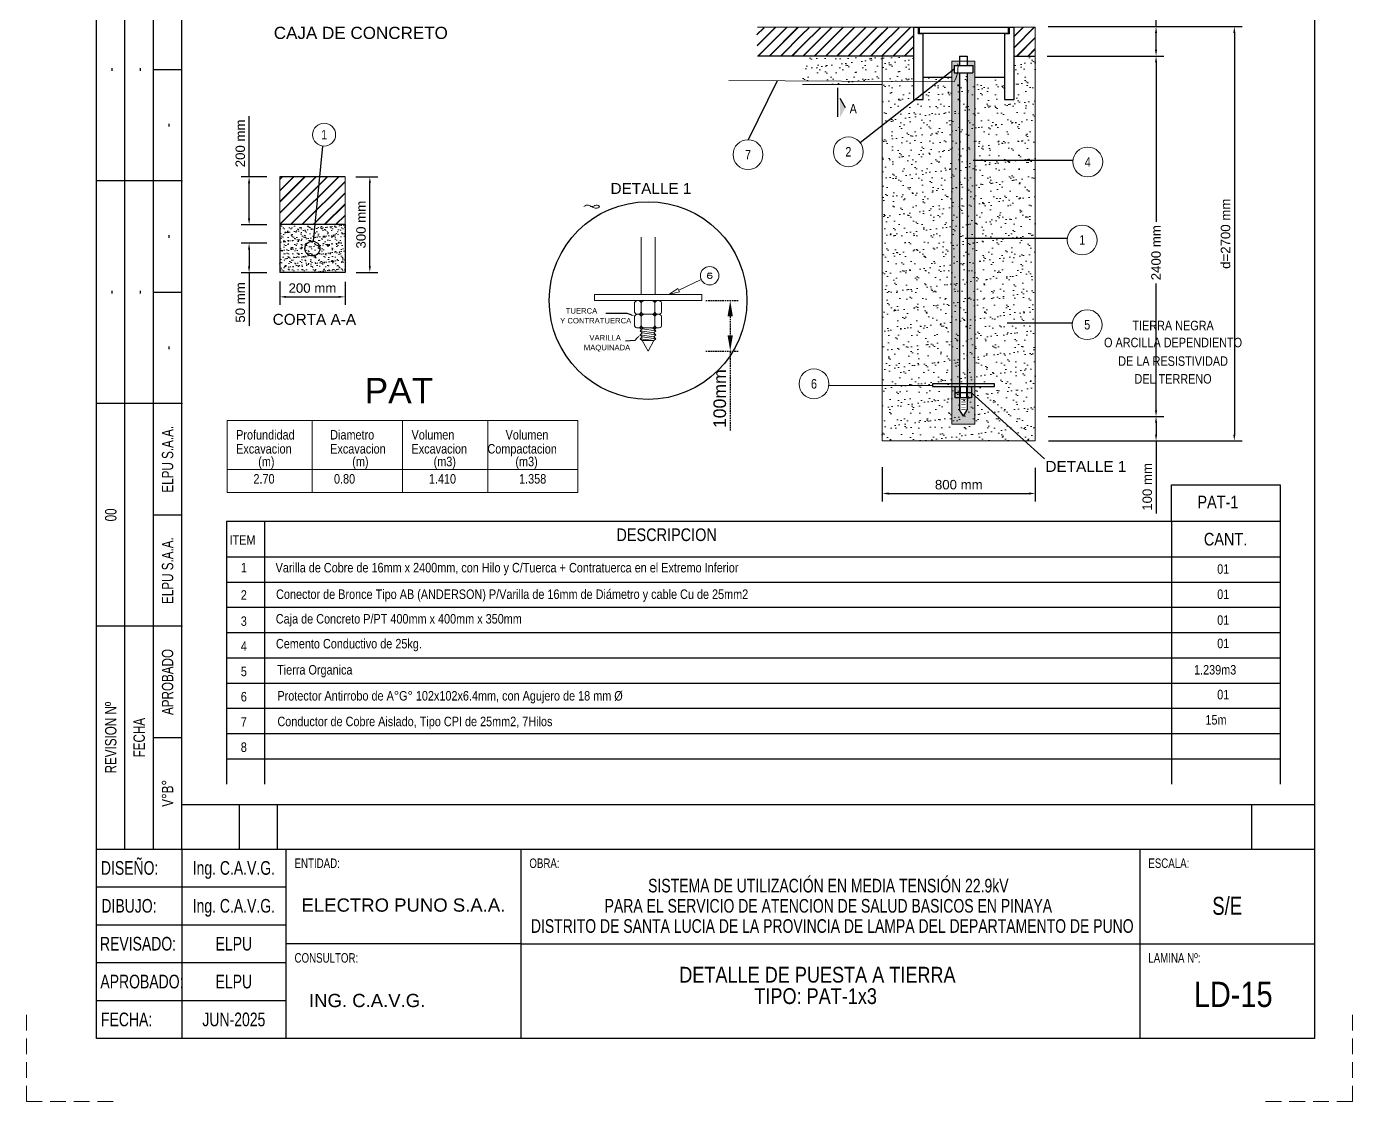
# Model space of a CAD drawing. Header units: millimetres. Extents: x 1804 to 3757, y 2643 to 7323.
# Drawn here: x 2854.2 to 3064.2, y 2642.5 to 2812.8 of the extents above; entities that cross this region are included whole.
import ezdxf
from ezdxf.enums import TextEntityAlignment as Align

# ---------------------------------------------------------------- set-up
doc = ezdxf.new("R2010")
doc.units = ezdxf.units.MM
for name, pattern in [('BT-CH-02$0$HIDDEN', [0.375, 0.25, -0.125]), ('DASHED', [0.75, 0.5, -0.25]), ('HIDDEN2', [0.1875, 0.125, -0.0625])]:
    doc.linetypes.add(name, pattern=pattern)
for name, color, linetype, lineweight in [('01', 5, 'Continuous', 15), ('_Cajetin Linea 3', 5, 'Continuous', 30), ('_Cajetin Linea 4', 3, 'DASHED', 0), ('cotas', 6, 'Continuous', 18), ('DIBUJO', 7, 'Continuous', 20), ('POSTE', 7, 'Continuous', 13)]:
    doc.layers.add(name, color=color, linetype=linetype, lineweight=lineweight)
for name, color, linetype in [('1', 254, 'Continuous'), ('_Cajetin Linea 1', 5, 'Continuous'), ('_Cajetin Linea 2', 2, 'Continuous'), ('_Texto 1', 7, 'Continuous'), ('_Texto 2', 7, 'Continuous'), ('_Texto 3', 4, 'Continuous'), ('_Texto 4', 7, 'Continuous'), ('_Texto 6', 7, 'Continuous'), ('CAJETIN_T-1', 104, 'Continuous'), ('MURO', 2, 'Continuous'), ('TEXTO', 7, 'Continuous')]:
    doc.layers.add(name, color=color, linetype=linetype)
doc.styles.add('DIM', font='arial.ttf', dxfattribs={"height": 2})
doc.styles.add('Disylays_86', font='swisscl.ttf', dxfattribs={"height": 2.2})
doc.styles.add('hco_01', font='simplex.shx', dxfattribs={"width": 1.6, "height": 3})
doc.styles.get("Standard").update_dxf_attribs({"font": 'arial.ttf'})
doc.styles.add('Swis721 Cn BT', font='swissc.ttf')
doc.styles.add('TEXTO1', font='arial.ttf')
doc.dimstyles.new('ISO-25', dxfattribs={"dimtxt": 2.5, "dimasz": 2.5, "dimexe": 1.25, "dimexo": 0.625, "dimtad": 1, "dimtxsty": 'Standard', "dimcen": 2.5, "dimadec": 0, "dimazin": 0, "dimtfac": 1, "dimtmove": 0, "dimatfit": 3, "dimfxl": 1, "dimarcsym": 0})
pattern_1 = [(45, (2729.8076, 4280.3636), (-0.8909545, 0.8909545), []), (45, (2729.8706, 4280.3636), (-0.8909545, 0.8909545), [])]

# ---------------------------------------------------------------- blocks, each defined once
blk = doc.blocks.new('CAJETIN ARMADO')
at = {"layer": '_Cajetin Linea 1', "ltscale": 5}
for p, q in [((1569.36, 5536.82), (1389.95, 5536.82)), ((1399.05, 5536.82), (1399.05, 5529.78)), ((1405.05, 5536.82), (1405.05, 5529.78)), ((1559.36, 5536.82), (1559.36, 5529.78))]:
    blk.add_line(p, q, dxfattribs=at)
at = {"layer": '_Cajetin Linea 1'}
for p in [(1376.45, 5529.82), (1389.95, 5529.82)]:
    blk.add_line(p, (1569.36, 5529.82), dxfattribs=at)
at = {"layer": '_Cajetin Linea 1', "color": 5}
for p, q in [((1389.95, 5529.82), (1389.95, 5499.82)), ((1406.45, 5529.82), (1406.45, 5499.82)), ((1443.64, 5529.82), (1443.64, 5499.82)), ((1541.67, 5529.82), (1541.67, 5499.82)), ((1376.45, 5523.82), (1406.45, 5523.82)), ((1376.45, 5517.82), (1406.45, 5517.82)), ((1443.64, 5514.82), (1406.45, 5514.82)), ((1443.64, 5514.82), (1569.36, 5514.82)), ((1376.45, 5511.82), (1406.45, 5511.82)), ((1376.45, 5505.82), (1406.45, 5505.82))]:
    blk.add_line(p, q, dxfattribs=at)
at = {"layer": '_Cajetin Linea 2', "color": 3}
for points in [[(1380.95, 5529.82), (1380.95, 5776.82)], [(1385.45, 5529.82), (1385.45, 5776.82)], [(1389.95, 5529.82), (1389.95, 5776.82)], [(1385.45, 5653.32), (1389.95, 5653.32)], [(1389.95, 5635.68), (1376.45, 5635.68)], [(1385.45, 5618.03), (1389.95, 5618.03)], [(1389.95, 5600.39), (1376.45, 5600.39)], [(1385.45, 5582.75), (1389.95, 5582.75)], [(1389.95, 5565.11), (1376.45, 5565.11)], [(1385.45, 5547.46), (1389.95, 5547.46)]]:
    blk.add_lwpolyline(points, dxfattribs=at)
at = {"layer": '_Cajetin Linea 2', "color": 2}
blk.add_point((1389.95, 5600.39), dxfattribs=at)
at = {"layer": '_Cajetin Linea 2', "color": 3}
blk.add_point((1380.95, 5565.11), dxfattribs=at)
at = {"layer": '_Cajetin Linea 2'}
for p in [(1385.45, 5565.11), (1389.95, 5565.11)]:
    blk.add_point(p, dxfattribs=at)
at = {"layer": '_Cajetin Linea 3', "ltscale": 0.1}
blk.add_lwpolyline([(1569.36, 5499.82), (1376.45, 5499.82), (1376.45, 5776.82), (1569.36, 5776.82)], close=True, dxfattribs=at)
at = {"layer": '_Cajetin Linea 4', "ltscale": 5}
for p, q in [((1365.36, 5489.82), (1365.36, 5504.82)), ((1575.36, 5489.82), (1575.36, 5504.82)), ((1365.36, 5489.82), (1380.36, 5489.82)), ((1575.36, 5489.82), (1560.36, 5489.82))]:
    blk.add_line(p, q, dxfattribs=at)
at = {"layer": 'CAJETIN_T-1', "color": 2}
blk.add_point((1389.95, 5635.68), dxfattribs=at)
at = {"layer": '_Texto 1', "style": 'Disylays_86'}
for s, p in [('-', (1378.7, 5653.32)), ('-', (1383.2, 5653.32)), ('-', (1387.7, 5644.5)), ('-', (1387.7, 5626.86)), ('-', (1378.7, 5618.03)), ('-', (1383.2, 5618.03)), ('-', (1387.7, 5609.21)), ('ELPU S.A.A.', (1387.7, 5591.57)), ('00', (1378.7, 5582.75)), ('ELPU S.A.A.', (1387.7, 5573.93)), ('APROBADO', (1387.7, 5556.28)), ('REVISION Nº', (1378.7, 5547.46)), ('FECHA', (1383.2, 5547.46)), ('V%%DB%%D', (1387.7, 5538.64))]:
    blk.add_text(s, height=1.8, rotation=90, dxfattribs=at).set_placement(p, align=Align.MIDDLE_CENTER)
for s, p in [('DISEÑO:', (1381.69, 5526.82)), ('SISTEMA DE UTILIZACIÓN EN MEDIA TENSIÓN 22.9kV ', (1492.66, 5524.02)), ('DIBUJO:', (1381.59, 5520.82)), ('PARA EL SERVICIO DE ATENCION DE SALUD BASICOS EN PINAYA ', (1492.66, 5520.82)), (' DISTRITO DE SANTA LUCIA DE LA PROVINCIA DE LAMPA DEL DEPARTAMENTO DE PUNO', (1492.66, 5517.62)), ('REVISADO:  ', (1383.64, 5514.82)), ('APROBADO:', (1383.64, 5508.82)), ('FECHA:', (1381.21, 5502.82))]:
    blk.add_text(s, height=2.16, dxfattribs=at).set_placement(p, align=Align.MIDDLE_CENTER)
at = {"layer": '_Texto 2', "style": 'Disylays_86'}
for s, p in [('ENTIDAD:', (1407.81, 5526.82)), ('OBRA:', (1445, 5526.82)), ('ESCALA:', (1543.03, 5526.82)), ('CONSULTOR:', (1407.81, 5511.82)), ('LAMINA Nº:', (1543.03, 5511.82))]:
    blk.add_text(s, height=1.5, dxfattribs=at).set_placement(p)
at = {"layer": '_Texto 3', "style": 'Disylays_86'}
for s, p in [('Ing. C.A.V.G.', (1398.2, 5526.82)), ('Ing. C.A.V.G.', (1398.2, 5520.82)), ('ELPU', (1398.2, 5514.82)), ('ELPU', (1398.2, 5508.82)), ('JUN-2025', (1398.2, 5502.82))]:
    blk.add_text(s, height=2.16, dxfattribs=at).set_placement(p, align=Align.MIDDLE_CENTER)
at = {"layer": '_Texto 4', "ltscale": 2, "style": 'TEXTO1'}
for s, p in [('ELECTRO PUNO S.A.A.', (1408.92, 5519.89)), ('ING. C.A.V.G.', (1410.1, 5504.77))]:
    blk.add_text(s, height=2.1, dxfattribs=at).set_placement(p)
at = {"layer": '_Texto 6', "style": 'Disylays_86'}
blk.add_text('S/E', height=2.851, dxfattribs=at).set_placement((1555.52, 5520.82), align=Align.MIDDLE_CENTER)
blk = doc.blocks.new('*D300')
at = {"layer": 'cotas', "color": 0, "linetype": 'Continuous', "lineweight": -2, "transparency": 16777216}
for p, q in [((2906.3, 2789), (2909.78, 2789)), ((2908.53, 2774.85), (2908.53, 2788)), ((2906.37, 2773.85), (2909.78, 2773.85))]:
    blk.add_line(p, q, dxfattribs=at)
at = {"layer": 'cotas', "color": 0, "linetype": 'Continuous', "transparency": 16777216}
for points in [[(2908.37, 2788), (2908.7, 2788), (2908.53, 2789)], [(2908.37, 2774.85), (2908.7, 2774.85), (2908.53, 2773.85)]]:
    blk.add_solid(points, dxfattribs=at)
at = {"layer": 'Defpoints', "color": 0, "linetype": 'Continuous', "transparency": 16777216}
for p in [(2905.68, 2789), (2908.53, 2789), (2905.75, 2773.85)]:
    blk.add_point(p, dxfattribs=at)
at = {"layer": 'cotas', "color": 0, "linetype": 'Continuous', "transparency": 16777216, "insert": (2907.14, 2781.42), "char_height": 1.5, "attachment_point": 5, "rotation": 90}
blk.add_mtext('300 mm', dxfattribs=at)
blk = doc.blocks.new('*D290')
at = {"layer": 'cotas', "color": 0, "linetype": 'Continuous', "lineweight": -2, "transparency": 16777216}
for p, q in [((2889.41, 2788.99), (2889.41, 2798.61)), ((2892.2, 2788.99), (2888.16, 2788.99)), ((2889.41, 2782.42), (2889.41, 2787.99)), ((2892.22, 2781.42), (2888.16, 2781.42))]:
    blk.add_line(p, q, dxfattribs=at)
at = {"layer": 'cotas', "color": 0, "linetype": 'Continuous', "transparency": 16777216}
for points in [[(2889.24, 2787.99), (2889.58, 2787.99), (2889.41, 2788.99)], [(2889.24, 2782.42), (2889.58, 2782.42), (2889.41, 2781.42)]]:
    blk.add_solid(points, dxfattribs=at)
at = {"layer": 'Defpoints', "color": 0, "linetype": 'Continuous', "transparency": 16777216}
for p in [(2889.41, 2788.99), (2892.82, 2788.99), (2892.84, 2781.42)]:
    blk.add_point(p, dxfattribs=at)
at = {"layer": 'cotas', "color": 0, "linetype": 'Continuous', "transparency": 16777216, "insert": (2888.02, 2794.3), "char_height": 1.5, "attachment_point": 5, "rotation": 90}
blk.add_mtext('200 mm', dxfattribs=at)
blk = doc.blocks.new('*D291')
at = {"layer": 'cotas', "color": 0, "linetype": 'Continuous', "lineweight": -2, "transparency": 16777216}
for p, q in [((2892.2, 2778.47), (2888.16, 2778.47)), ((2889.41, 2777.47), (2889.41, 2774.81)), ((2892.22, 2773.81), (2888.16, 2773.81)), ((2889.41, 2773.81), (2889.41, 2765.38))]:
    blk.add_line(p, q, dxfattribs=at)
at = {"layer": 'cotas', "color": 0, "linetype": 'Continuous', "transparency": 16777216}
for points in [[(2889.24, 2777.47), (2889.58, 2777.47), (2889.41, 2778.47)], [(2889.24, 2774.81), (2889.58, 2774.81), (2889.41, 2773.81)]]:
    blk.add_solid(points, dxfattribs=at)
at = {"layer": 'Defpoints', "color": 0, "linetype": 'Continuous', "transparency": 16777216}
for p in [(2889.41, 2778.47), (2892.82, 2778.47), (2892.84, 2773.81)]:
    blk.add_point(p, dxfattribs=at)
at = {"layer": 'cotas', "color": 0, "linetype": 'Continuous', "transparency": 16777216, "insert": (2888.02, 2769.1), "char_height": 1.5, "attachment_point": 5, "rotation": 90}
blk.add_mtext('50 mm', dxfattribs=at)
blk = doc.blocks.new('*D292')
at = {"layer": 'cotas', "color": 0, "linetype": 'Continuous', "lineweight": -2, "transparency": 16777216}
for p, q in [((2894.27, 2772.42), (2894.27, 2768.73)), ((2904.6, 2772.39), (2904.6, 2768.73)), ((2895.27, 2769.98), (2903.6, 2769.98))]:
    blk.add_line(p, q, dxfattribs=at)
at = {"layer": 'cotas', "color": 0, "linetype": 'Continuous', "transparency": 16777216}
for points in [[(2895.27, 2770.15), (2895.27, 2769.82), (2894.27, 2769.98)], [(2903.6, 2770.15), (2903.6, 2769.82), (2904.6, 2769.98)]]:
    blk.add_solid(points, dxfattribs=at)
at = {"layer": 'Defpoints', "color": 0, "linetype": 'Continuous', "transparency": 16777216}
for p in [(2894.27, 2773.05), (2904.6, 2773.01), (2904.6, 2769.98)]:
    blk.add_point(p, dxfattribs=at)
at = {"layer": 'cotas', "color": 0, "linetype": 'Continuous', "transparency": 16777216, "insert": (2899.44, 2771.37), "char_height": 1.5, "attachment_point": 5}
blk.add_mtext('200 mm', dxfattribs=at)
blk = doc.blocks.new('*D293')
at = {"layer": 'cotas', "color": 0, "linetype": 'Continuous', "lineweight": -2, "transparency": 16777216}
for p, q in [((3027.75, 2808.13), (3034.3, 2808.13)), ((3033.05, 2807.13), (3033.05, 2781.87)), ((3033.05, 2752.03), (3033.05, 2772.08)), ((3016.35, 2751.03), (3034.3, 2751.03))]:
    blk.add_line(p, q, dxfattribs=at)
at = {"layer": 'cotas', "color": 0, "linetype": 'Continuous', "transparency": 16777216}
for points in [[(3032.88, 2807.13), (3033.22, 2807.13), (3033.05, 2808.13)], [(3032.88, 2752.03), (3033.22, 2752.03), (3033.05, 2751.03)]]:
    blk.add_solid(points, dxfattribs=at)
at = {"layer": 'Defpoints', "color": 0, "linetype": 'Continuous', "transparency": 16777216}
for p in [(3027.13, 2808.13), (3015.72, 2751.03), (3033.05, 2751.03)]:
    blk.add_point(p, dxfattribs=at)
at = {"layer": 'cotas', "color": 0, "linetype": 'Continuous', "transparency": 16777216, "insert": (3033.05, 2776.98), "char_height": 1.5, "attachment_point": 5, "rotation": 90}
blk.add_mtext('2400 mm', dxfattribs=at)
blk = doc.blocks.new('*D301')
at = {"layer": 'cotas', "color": 0, "linetype": 'Continuous', "lineweight": -2, "transparency": 16777216}
for p, q in [((3033.05, 2812.79), (3033.05, 2823.32)), ((3015.95, 2812.79), (3034.3, 2812.79)), ((3033.05, 2809.13), (3033.05, 2811.79)), ((3015.82, 2808.13), (3034.3, 2808.13))]:
    blk.add_line(p, q, dxfattribs=at)
at = {"layer": 'cotas', "color": 0, "linetype": 'Continuous', "transparency": 16777216}
for points in [[(3032.88, 2811.79), (3033.22, 2811.79), (3033.05, 2812.79)], [(3032.88, 2809.13), (3033.22, 2809.13), (3033.05, 2808.13)]]:
    blk.add_solid(points, dxfattribs=at)
at = {"layer": 'Defpoints', "color": 0, "linetype": 'Continuous', "transparency": 16777216}
for p in [(3015.33, 2812.79), (3033.05, 2812.79), (3015.19, 2808.13)]:
    blk.add_point(p, dxfattribs=at)
at = {"layer": 'cotas', "color": 0, "linetype": 'Continuous', "transparency": 16777216, "insert": (3031.66, 2819.01), "char_height": 1.5, "attachment_point": 5, "rotation": 90}
blk.add_mtext('200 mm', dxfattribs=at)
blk = doc.blocks.new('*D294')
at = {"layer": 'cotas', "color": 0, "linetype": 'Continuous', "lineweight": -2, "transparency": 16777216}
for p, q in [((2989.69, 2742.99), (2989.69, 2737.58)), ((3013.93, 2742.92), (3013.93, 2737.58)), ((2990.69, 2738.83), (3012.93, 2738.83))]:
    blk.add_line(p, q, dxfattribs=at)
at = {"layer": 'cotas', "color": 0, "linetype": 'Continuous', "transparency": 16777216}
for points in [[(2990.69, 2739), (2990.69, 2738.66), (2989.69, 2738.83)], [(3012.93, 2739), (3012.93, 2738.66), (3013.93, 2738.83)]]:
    blk.add_solid(points, dxfattribs=at)
at = {"layer": 'Defpoints', "color": 0, "linetype": 'Continuous', "transparency": 16777216}
for p in [(2989.69, 2743.61), (3013.93, 2743.55), (3013.93, 2738.83)]:
    blk.add_point(p, dxfattribs=at)
at = {"layer": 'cotas', "color": 0, "linetype": 'Continuous', "transparency": 16777216, "insert": (3001.81, 2740.22), "char_height": 1.5, "attachment_point": 5}
blk.add_mtext('800 mm', dxfattribs=at)
blk = doc.blocks.new('*D302')
at = {"layer": 'cotas', "color": 0, "linetype": 'Continuous', "lineweight": -2, "transparency": 16777216}
for p, q in [((3015.95, 2751.03), (3034.3, 2751.03)), ((3033.05, 2750.03), (3033.05, 2748.17)), ((3016.02, 2747.17), (3034.3, 2747.17)), ((3033.05, 2747.17), (3033.05, 2735.66))]:
    blk.add_line(p, q, dxfattribs=at)
at = {"layer": 'cotas', "color": 0, "linetype": 'Continuous', "transparency": 16777216}
for points in [[(3032.88, 2750.03), (3033.22, 2750.03), (3033.05, 2751.03)], [(3032.88, 2748.17), (3033.22, 2748.17), (3033.05, 2747.17)]]:
    blk.add_solid(points, dxfattribs=at)
at = {"layer": 'Defpoints', "color": 0, "linetype": 'Continuous', "transparency": 16777216}
for p in [(3015.33, 2751.03), (3033.05, 2751.03), (3015.39, 2747.17)]:
    blk.add_point(p, dxfattribs=at)
at = {"layer": 'cotas', "color": 0, "linetype": 'Continuous', "transparency": 16777216, "insert": (3031.66, 2739.88), "char_height": 1.5, "attachment_point": 5, "rotation": 90}
blk.add_mtext('100 mm', dxfattribs=at)
blk = doc.blocks.new('*D295')
at = {"layer": 'cotas', "color": 0, "linetype": 'Continuous', "lineweight": -2, "transparency": 16777216}
for p, q in [((3021.11, 2812.79), (3046.7, 2812.79)), ((3045.45, 2811.79), (3045.45, 2748.17)), ((3021.11, 2747.17), (3046.7, 2747.17))]:
    blk.add_line(p, q, dxfattribs=at)
at = {"layer": 'cotas', "color": 0, "linetype": 'Continuous', "transparency": 16777216}
for points in [[(3045.28, 2811.79), (3045.61, 2811.79), (3045.45, 2812.79)], [(3045.28, 2748.17), (3045.61, 2748.17), (3045.45, 2747.17)]]:
    blk.add_solid(points, dxfattribs=at)
at = {"layer": 'Defpoints', "color": 0, "linetype": 'Continuous', "transparency": 16777216}
for p in [(3020.48, 2812.79), (3020.48, 2747.17), (3045.45, 2747.17)]:
    blk.add_point(p, dxfattribs=at)
at = {"layer": 'cotas', "color": 0, "linetype": 'Continuous', "transparency": 16777216, "insert": (3044.06, 2779.98), "char_height": 1.5, "attachment_point": 5, "rotation": 90}
blk.add_mtext('d=2700 mm', dxfattribs=at)
blk = doc.blocks.new('_ClosedBlank')
at = {"color": 0, "linetype": 'ByBlock', "lineweight": -2}
for p, q in [((-1, 0.17), (0, 0)), ((-1, 0.17), (-1, -0.17)), ((0, 0), (-1, -0.17))]:
    blk.add_line(p, q, dxfattribs=at)
blk = doc.blocks.new('*D296')
at = {"layer": '1', "color": 0, "linetype": 'BT-CH-02$0$HIDDEN', "lineweight": -2, "transparency": 16777216}
for p, q in [((2961.73, 2769.4), (2966.86, 2769.4)), ((2965.61, 2766.9), (2965.61, 2763.89)), ((2961.73, 2761.39), (2966.86, 2761.39)), ((2965.61, 2761.39), (2965.61, 2748.8))]:
    blk.add_line(p, q, dxfattribs=at)
at = {"layer": '1', "color": 0, "linetype": 'BT-CH-02$0$HIDDEN', "transparency": 16777216}
for points in [[(2965.19, 2766.9), (2966.02, 2766.9), (2965.61, 2769.4)], [(2965.19, 2763.89), (2966.02, 2763.89), (2965.61, 2761.39)]]:
    blk.add_solid(points, dxfattribs=at)
at = {"layer": 'Defpoints', "color": 0, "linetype": 'BT-CH-02$0$HIDDEN', "transparency": 16777216}
for p in [(2961.11, 2769.4), (2961.11, 2761.39), (2965.61, 2761.39)]:
    blk.add_point(p, dxfattribs=at)
at = {"layer": '1', "color": 0, "linetype": 'BT-CH-02$0$HIDDEN', "transparency": 16777216, "insert": (2963.96, 2753.85), "char_height": 2.5, "attachment_point": 5, "rotation": 90}
blk.add_mtext('{\\H0.8x;100mm}', dxfattribs=at)

msp = doc.modelspace()

# ---------------------------------------------------------------- hatches: boundary and pattern name
at = {"lineweight": 20}
h = msp.add_hatch(dxfattribs=at)
h.set_pattern_fill('AR-SAND', color=1, scale=1.17, style=0)
h.set_pattern_definition([(37.5, (3003.8557, 3797.1406), (-0.0737022, 2.2543838), [0, -1.7784, 0, -1.989, 0, -1.90125]), (7.5, (3003.8557, 3797.1406), (2.070639, 3.301911), [0, -0.9594, 0, -1.6029, 0, -0.61425]), (327.5, (3002.4166, 3797.1406), (3.643546, 0.006621), [0, -0.585, 0, -2.106, 0, -2.7495]), (317.5, (3002.4166, 3797.1406), (3.517168, 1.02688), [0, -0.2925, 0, -1.3806, 0, -1.5795])])
h.paths.add_polyline_path([(2989.688, 2808.126), (2977.117, 2808.126), (2977.117, 2803.639), (2989.688, 2803.635)])
h = msp.add_hatch()
h.set_pattern_fill('AR-SAND', color=5, scale=0.009444)
h.set_pattern_definition([(37.5, (-28647.87674, -49286.53172), (-0.0151108646, 0.4622070327), [0, -0.3646180315, 0, -0.4077964826, 0, -0.3898054613]), (7.5, (-28647.87674, -49286.5317), (0.4245345384, 0.676977199), [0, -0.1967018328, 0, -0.328635989, 0, -0.125937149]), (327.5, (-28648.1718, -49286.53172), (0.7470215524, 0.0013572924), [0, -0.119940142, 0, -0.431784511, 0, -0.563718667]), (317.5, (-28648.1718, -49286.5317), (0.721110782, 0.2105368084), [0, -0.059970071, 0, -0.283058735, 0, -0.3238383832])])
h.paths.add_polyline_path([(3004.353, 2807.33), (3003.12, 2807.33), (3003.118, 2806.656), (3004.012, 2806.656), (3004.012, 2805.486), (3003.127, 2805.486), (3003.116, 2752.087), (3002.531, 2751.061), (3001.946, 2752.087), (3001.946, 2805.486), (3001.073, 2805.486), (3001.076, 2806.656), (3001.946, 2806.656), (3001.946, 2807.33), (3000.714, 2807.33), (3000.714, 2749.822), (3004.355, 2749.822)])
at = {"layer": 'cotas'}
h = msp.add_hatch(dxfattribs=at)
h.set_pattern_fill('JIS_LC_20A', color=0, scale=0.063, style=0)
h.set_pattern_definition(pattern_1)
h.paths.add_polyline_path([(2977.067, 2812.702), (2969.807, 2812.604), (2969.904, 2808.126), (2977.067, 2808.126)])
h = msp.add_hatch(dxfattribs=at)
h.set_pattern_fill('JIS_LC_20A', color=0, scale=0.063, style=0)
h.set_pattern_definition(pattern_1)
h.paths.add_polyline_path([(2989.688, 2812.702), (2976.923, 2812.604), (2977.067, 2808.126), (2989.688, 2808.126)])
h = msp.add_hatch(dxfattribs=at)
h.set_pattern_fill('JIS_LC_20A', color=0, scale=0.063, style=0)
h.set_pattern_definition(pattern_1)
h.paths.add_polyline_path([(2994.643, 2812.651), (2989.544, 2812.604), (2989.688, 2808.126), (2994.643, 2808.126)])
h = msp.add_hatch(dxfattribs=at)
h.set_pattern_fill('JIS_LC_20A', color=0, scale=0.063, style=0)
h.set_pattern_definition(pattern_1)
h.paths.add_polyline_path([(3013.93, 2812.702), (3010.559, 2812.702), (3010.559, 2808.126), (3013.93, 2808.126)])
h = msp.add_hatch(dxfattribs=at)
h.set_pattern_fill('AR-SAND', color=1, scale=1.17, style=0)
h.set_pattern_definition([(37.5, (3010.715, 3797.2314), (-0.0737022, 2.2543838), [0, -1.7784, 0, -1.989, 0, -1.90125]), (7.5, (3010.715, 3797.2314), (2.070639, 3.301911), [0, -0.9594, 0, -1.6029, 0, -0.61425]), (327.5, (3009.276, 3797.2314), (3.643546, 0.006621), [0, -0.585, 0, -2.106, 0, -2.7495]), (317.5, (3009.276, 3797.2314), (3.517168, 1.02688), [0, -0.2925, 0, -1.3806, 0, -1.5795])])
h.paths.add_polyline_path([(2989.688, 2747.171), (3013.93, 2747.171), (3013.93, 2808.126), (3010.559, 2808.126), (3010.559, 2801.246), (3009.038, 2801.246), (3009.038, 2804.812), (3005.668, 2804.812), (3004.355, 2804.812), (3003.116, 2804.316), (3003.116, 2805.197), (3001.946, 2805.197), (3001.946, 2804.316), (3001.353, 2804.316), (3000.714, 2804.812), (2996.163, 2804.812), (2996.163, 2801.246), (2994.643, 2801.246), (2994.643, 2807.717), (2994.643, 2808.126), (2989.688, 2808.126), (2989.688, 2803.635)])
h = msp.add_hatch(dxfattribs=at)
h.set_pattern_fill('JIS_LC_20A', color=0, scale=0.063, style=0)
h.set_pattern_definition([(45, (2688.9522, 4320.6686), (-0.8909545, 0.8909545), []), (45, (2689.0152, 4320.6686), (-0.8909545, 0.8909545), [])])
h.paths.add_polyline_path([(2904.603, 2788.999), (2894.275, 2788.999), (2894.275, 2781.424), (2904.603, 2781.424)])
h = msp.add_hatch(dxfattribs=at)
h.set_pattern_fill('AR-SAND', color=1, scale=0.531, style=0)
h.set_pattern_definition([(37.5, (2262.395, 2628.0866), (-0.0334495, 1.0231434), [0, -0.80712, 0, -0.9027, 0, -0.862875]), (7.5, (2262.395, 2628.0866), (0.9397514, 1.4985596), [0, -0.43542, 0, -0.72747, 0, -0.278775]), (327.5, (2261.7419, 2628.0866), (1.6536093, 0.003005), [0, -0.2655, 0, -0.9558, 0, -1.24785]), (317.5, (2261.7419, 2628.0866), (1.5962532, 0.4660457), [0, -0.13275, 0, -0.62658, 0, -0.71685])])
h.paths.add_polyline_path([(2904.603, 2773.849), (2904.603, 2781.424), (2894.275, 2781.424), (2894.275, 2773.849)])

# ---------------------------------------------------------------- linework, layer by layer
for p, q in [((3001.946, 2808.126), (3001.946, 2806.656)), ((3001.946, 2808.126), (3003.116, 2808.126)), ((3003.116, 2808.126), (3003.116, 2806.656)), ((3001.946, 2805.486), (3001.946, 2752.087)), ((3003.116, 2805.486), (3003.116, 2752.087)), ((2982.641, 2798.492), (2982.641, 2803.092)), ((2983.845, 2799.917), (2983.013, 2801.428)), ((3002.531, 2751.061), (3001.946, 2752.087)), ((3002.531, 2751.061), (3003.116, 2752.087)), ((3052.703, 2734.432), (3052.703, 2692.808))]:
    msp.add_line(p, q)
at = {"color": 84}
for p, q in [((2986.177, 2794.424), (3001.073, 2806.083)), ((2973.062, 2804.207), (2968.425, 2794.875)), ((2901.023, 2793.877), (2899.553, 2778.809)), ((3019.885, 2791.579), (3004.068, 2791.583)), ((3019.001, 2779.204), (3002.805, 2779.208)), ((3019.798, 2765.794), (3009.45, 2765.829)), ((2981.218, 2755.918), (2997.62, 2756.002)), ((3003.825, 2754.76), (3015.362, 2744.348))]:
    msp.add_line(p, q, dxfattribs=at)
at = {"lineweight": 30}
for p, q in [((3001.073, 2806.668), (3001.073, 2805.498)), ((3001.098, 2806.656), (3004.012, 2806.656)), ((3004.012, 2806.668), (3004.012, 2805.498)), ((3001.073, 2805.486), (3004.012, 2805.486))]:
    msp.add_line(p, q, dxfattribs=at)
at = {"color": 40, "lineweight": 20}
msp.add_line((3001.101, 2804.034), (2965.367, 2804.255), dxfattribs=at)
at = {"color": 0}
for p, q in [((3001.237, 2753.97), (3001.237, 2755.786)), ((3001.237, 2755.786), (3003.825, 2755.786)), ((3003.825, 2755.786), (3003.825, 2753.97)), ((3003.825, 2753.97), (3001.237, 2753.97))]:
    msp.add_line(p, q, dxfattribs=at)
at = {"color": 7}
for p, q in [((3035.471, 2734.432), (3035.471, 2740.201)), ((3035.471, 2740.201), (3052.703, 2740.201)), ((3052.703, 2740.201), (3052.703, 2734.432)), ((2885.839, 2734.432), (2885.839, 2700.808)), ((2885.839, 2734.432), (3052.703, 2734.432)), ((2885.839, 2734.432), (2885.839, 2692.808)), ((2891.839, 2734.432), (2891.839, 2692.808)), ((3035.471, 2734.432), (3035.471, 2692.808)), ((2885.839, 2728.808), (3052.703, 2728.808)), ((2885.839, 2724.808), (3052.703, 2724.808)), ((2885.839, 2724.808), (3052.703, 2724.808)), ((2885.839, 2720.808), (3052.703, 2720.808)), ((2885.839, 2716.808), (3052.703, 2716.808)), ((2885.839, 2712.808), (3052.703, 2712.808)), ((2885.839, 2708.808), (3052.703, 2708.808)), ((2885.839, 2704.808), (3052.703, 2704.808)), ((2885.839, 2704.808), (3052.703, 2704.808)), ((2885.839, 2700.808), (3052.703, 2700.808)), ((2885.839, 2696.808), (3052.703, 2696.808))]:
    msp.add_line(p, q, dxfattribs=at)
for points in [[(2995.403, 2812.651), (2994.643, 2812.651), (2994.643, 2801.246), (2996.163, 2801.246), (2996.163, 2811.637), (2995.403, 2811.637)], [(2995.554, 2811.764), (3009.666, 2811.764), (3009.666, 2812.651), (2995.554, 2812.651)], [(3009.798, 2812.651), (3009.798, 2811.637), (3009.038, 2811.637), (3009.038, 2801.246), (3010.559, 2801.246), (3010.559, 2812.651)]]:
    msp.add_lwpolyline(points, close=True)
at = {"lineweight": 9}
msp.add_lwpolyline([(3000.714, 2749.83), (3004.355, 2749.83), (3004.355, 2807.33), (3000.714, 2807.33)], close=True, dxfattribs=at)
at = {"color": 40, "lineweight": 20}
msp.add_lwpolyline([(3001.101, 2804.034, 0.1326282), (3001.68, 2806.887)], format="xyb", dxfattribs=at)
at = {"color": 7}
for points in [[(2949.912, 2767.118), (2949.27, 2767.337), (2945.93, 2767.332)], [(2950.948, 2763.544), (2950.479, 2763.055), (2949.041, 2762.959)]]:
    msp.add_lwpolyline(points, dxfattribs=at)
msp.add_lwpolyline([(2997.62, 2755.786), (3007.442, 2755.786), (3007.442, 2756.218), (2997.62, 2756.218), (2997.62, 2755.786)])
at = {"color": 0}
for points in [[(3002.039, 2755.786), (3002.039, 2753.97)], [(3003.019, 2755.786), (3003.019, 2753.97)], [(3003.825, 2754.76), (3001.237, 2754.76)]]:
    msp.add_lwpolyline(points, dxfattribs=at)
at = {"color": 0, "const_width": 0.0908}
for points in [[(3002.576, 2753.743), (3002.236, 2753.743)], [(3002.576, 2753.332), (3002.236, 2753.332)], [(3002.531, 2753.743), (3002.872, 2753.743)], [(3002.531, 2753.332), (3002.872, 2753.332)], [(3002.576, 2752.92), (3002.236, 2752.92)], [(3002.576, 2752.509), (3002.236, 2752.509)], [(3002.576, 2752.098), (3002.236, 2752.098)], [(3002.531, 2752.92), (3002.872, 2752.92)], [(3002.531, 2752.509), (3002.872, 2752.509)], [(3002.531, 2752.098), (3002.872, 2752.098)]]:
    msp.add_lwpolyline(points, dxfattribs=at)
at = {"lineweight": 13}
for centre, radius in [((2901.294, 2795.673), 1.816), ((2984.318, 2792.969), 2.361), ((2968.425, 2792.514), 2.361), ((3022.236, 2791.359), 2.361), ((3021.351, 2778.984), 2.361), ((3022.149, 2765.574), 2.361), ((2978.874, 2756.202), 2.361)]:
    msp.add_circle(centre, radius, dxfattribs=at)
at = {"color": 7}
msp.add_circle((2952.599, 2769.402), 15.66, dxfattribs=at)
msp.add_circle((2899.439, 2777.636), 1.178)
msp.add_solid([(2983.013, 2798.464), (2983.013, 2801.428), (2983.845, 2799.917)])
for points in [[(2949.943, 2767.21), (2950.46, 2766.932), (2949.881, 2767.027)], [(2950.879, 2763.61), (2951.349, 2763.961), (2951.018, 2763.477)]]:
    msp.add_solid(points, dxfattribs=at)
at = {"layer": '01'}
for p, q in [((2969.95, 2812.702), (3003.592, 2812.702)), ((2977.067, 2803.635), (2989.688, 2803.635))]:
    msp.add_line(p, q, dxfattribs=at)
msp.add_lwpolyline([(2989.688, 2808.126), (2994.643, 2808.126), (2994.643, 2812.702), (3013.93, 2812.702), (3013.93, 2747.171), (2989.688, 2747.171)], close=True, dxfattribs=at)
at = {"layer": '1', "color": 1, "linetype": 'ByBlock'}
for p, q in [((2995.403, 2811.637), (2995.554, 2811.764)), ((2996.163, 2804.812), (3000.714, 2804.812)), ((3004.355, 2804.812), (3009.038, 2804.812)), ((2904.603, 2781.424), (2894.275, 2781.424))]:
    msp.add_line(p, q, dxfattribs=at)
at = {"layer": '1', "color": 0, "linetype": 'ByBlock'}
for p, q in [((2994.643, 2808.126), (2969.904, 2808.126)), ((3010.559, 2808.126), (3013.93, 2808.126))]:
    msp.add_line(p, q, dxfattribs=at)
at = {"layer": 'cotas'}
for p, q in [((2894.275, 2788.999), (2894.275, 2781.424)), ((2904.603, 2788.999), (2894.275, 2788.999)), ((2904.603, 2781.424), (2904.603, 2788.999))]:
    msp.add_line(p, q, dxfattribs=at)
msp.add_lwpolyline([(2957.461, 2771.058), (2961.021, 2772.715)], dxfattribs=at)
msp.add_circle((2962.349, 2773.332), 1.464, dxfattribs=at)
at = {"layer": 'DIBUJO', "color": 5}
for p, q in [((2951.501, 2779.461), (2951.501, 2770.332)), ((2953.738, 2770.332), (2953.738, 2779.461)), ((2961.108, 2770.332), (2944.089, 2770.332)), ((2944.089, 2769.402), (2944.089, 2770.332)), ((2951.501, 2770.332), (2953.738, 2770.332)), ((2961.108, 2769.402), (2961.108, 2770.332)), ((2961.108, 2769.402), (2944.089, 2769.402)), ((2955.523, 2769.402), (2949.674, 2769.402)), ((2950.45, 2767.541), (2950.45, 2769.092)), ((2954.21, 2769.402), (2950.987, 2769.402)), ((2951.524, 2767.541), (2951.524, 2769.402)), ((2953.673, 2767.541), (2953.673, 2769.402)), ((2954.747, 2767.541), (2954.747, 2769.092)), ((2950.45, 2765.37), (2950.45, 2766.921)), ((2954.21, 2767.231), (2950.987, 2767.231)), ((2951.524, 2765.37), (2951.524, 2767.231)), ((2953.673, 2765.37), (2953.673, 2767.231)), ((2954.747, 2765.37), (2954.747, 2766.921)), ((2954.21, 2765.06), (2950.987, 2765.06)), ((2951.358, 2764.595), (2951.823, 2765.06)), ((2951.358, 2764.905), (2951.513, 2765.06)), ((2951.668, 2764.285), (2951.358, 2764.595)), ((2951.358, 2763.974), (2951.668, 2764.285)), ((2951.668, 2763.664), (2951.358, 2763.974)), ((2951.358, 2763.354), (2951.668, 2763.664)), ((2953.839, 2764.595), (2953.529, 2764.905)), ((2953.529, 2764.285), (2953.839, 2764.595)), ((2953.839, 2763.974), (2953.529, 2764.285)), ((2953.529, 2763.664), (2953.839, 2763.974)), ((2953.839, 2763.354), (2953.529, 2763.664)), ((2953.839, 2764.905), (2953.684, 2765.06)), ((2951.668, 2763.044), (2951.358, 2763.354)), ((2953.529, 2763.044), (2951.668, 2763.044)), ((2951.668, 2763.044), (2952.599, 2761.386)), ((2952.599, 2761.386), (2953.529, 2763.044)), ((2953.529, 2763.044), (2953.839, 2763.354))]:
    msp.add_line(p, q, dxfattribs=at)
at = {"layer": 'DIBUJO', "color": 5, "lineweight": 5}
for p, q in [((2953.529, 2764.285), (2951.358, 2764.595)), ((2953.529, 2764.285), (2951.358, 2764.595)), ((2953.529, 2763.664), (2951.358, 2763.974)), ((2953.839, 2764.595), (2951.668, 2764.905)), ((2953.839, 2763.974), (2951.668, 2764.285)), ((2953.839, 2763.354), (2951.668, 2763.664)), ((2953.839, 2764.905), (2952.754, 2765.06)), ((2953.529, 2763.044), (2951.358, 2763.354))]:
    msp.add_line(p, q, dxfattribs=at)
at = {"layer": 'DIBUJO', "color": 7}
for p, q in [((2885.929, 2750.38), (2913.709, 2750.38)), ((2885.929, 2750.38), (2885.929, 2738.967)), ((2899.422, 2750.38), (2899.422, 2738.967)), ((2913.709, 2750.38), (2913.709, 2738.967)), ((2913.709, 2750.38), (2913.709, 2738.967)), ((2913.709, 2750.38), (2941.489, 2750.38)), ((2913.709, 2750.38), (2913.709, 2738.967)), ((2927.202, 2750.38), (2927.202, 2738.967)), ((2941.489, 2750.38), (2941.489, 2738.967)), ((2885.929, 2742.62), (2913.709, 2742.62)), ((2885.929, 2742.62), (2913.709, 2742.62)), ((2913.709, 2742.62), (2941.489, 2742.62)), ((2913.709, 2742.62), (2941.489, 2742.62)), ((2885.929, 2738.967), (2941.489, 2738.967))]:
    msp.add_line(p, q, dxfattribs=at)
at = {"layer": 'DIBUJO', "color": 5}
for centre, start, end in [((2950.987, 2768.782), 30, 150), ((2952.061, 2768.782), 90, 150), ((2953.136, 2768.782), 30, 90), ((2954.21, 2768.782), 30, 150), ((2950.987, 2767.851), 210, 330), ((2950.987, 2766.611), 30, 150), ((2952.061, 2767.851), 210, 270), ((2952.061, 2766.611), 90, 150), ((2953.136, 2767.851), 270, 330), ((2953.136, 2766.611), 30, 90), ((2954.21, 2767.851), 210, 330), ((2954.21, 2766.611), 30, 150), ((2950.987, 2765.68), 210, 330), ((2952.061, 2765.68), 210, 270), ((2953.136, 2765.68), 270, 330), ((2954.21, 2765.68), 210, 330)]:
    msp.add_arc(centre, 0.62, start, end, dxfattribs=at)
msp.add_spline([(2942.44, 2784.282), (2943.14, 2784.528), (2943.683, 2784.282), (2944.355, 2784.501), (2944.925, 2784.282), (2944.222, 2784.045), (2943.683, 2784.282)], degree=3, dxfattribs=at)
at = {"layer": 'MURO', "color": 4}
for p, q in [((2894.275, 2781.424), (2894.275, 2773.849)), ((2904.603, 2781.424), (2904.603, 2773.849))]:
    msp.add_line(p, q, dxfattribs=at)
at = {"layer": 'MURO'}
msp.add_lwpolyline([(2904.603, 2788.999), (2894.275, 2788.999)], dxfattribs=at)
at = {"layer": 'MURO', "color": 4}
msp.add_lwpolyline([(2904.603, 2773.849), (2894.275, 2773.849)], dxfattribs=at)

# ---------------------------------------------------------------- block references
at = {"layer": 'cotas', "xscale": 1.722730073309966, "yscale": 1.722730073309966, "zscale": 1.722730073309966, "rotation": 204.9471675721629}
msp.add_blockref('_ClosedBlank', (2955.899, 2770.332), dxfattribs=at)
at = {"layer": 'POSTE', "lineweight": 25}
msp.add_blockref('CAJETIN ARMADO', (1488.798, -2847.311), dxfattribs=at)

# ---------------------------------------------------------------- texts
at = {"style": 'Swis721 Cn BT'}
msp.add_text('A', height=1.5, dxfattribs=at).set_placement((2984.518, 2799.037))
at = {"lineweight": 13, "style": 'Swis721 Cn BT'}
for s, p in [('1', (2901.294, 2795.673)), ('7', (2968.425, 2792.514)), ('2', (2984.318, 2792.969)), ('4', (3022.236, 2791.359)), ('1', (3021.351, 2778.984)), ('5', (3022.149, 2765.574)), ('6', (2978.874, 2756.202))]:
    msp.add_text(s, height=1.5, dxfattribs=at).set_placement(p, align=Align.MIDDLE_CENTER)
at = {"style": 'Swis721 Cn BT'}
for s, height, p in [('TIERRA NEGRA', 1.5, (3035.746, 2765.445)), ('O ARCILLA DEPENDIENTO', 1.5, (3035.746, 2762.753)), ('DE LA RESISTIVIDAD', 1.5, (3035.746, 2759.81)), ('DEL TERRENO', 1.5, (3035.746, 2756.993)), ('DETALLE DE PUESTA A TIERRA', 2.5, (2979.42, 2662.597)), ('TIPO: PAT-1x3', 2.5, (2979.137, 2659.202))]:
    msp.add_text(s, height=height, dxfattribs=at).set_placement(p, align=Align.MIDDLE)
msp.add_text('LD-15', height=4, dxfattribs=at).set_placement((3045.266, 2659.483), align=Align.MIDDLE_CENTER)
msp.add_attdef('PAT', text='ATBV1', height=4).set_placement((2913.144, 2755.138), align=Align.MIDDLE_CENTER)
at = {"layer": 'cotas', "color": 7, "style": 'DIM'}
for s, height, p in [('CAJA DE CONCRETO', 1.93048, (2893.322, 2810.84)), ('DETALLE 1', 1.7374, (2946.652, 2786.29)), ('CORTA A-A', 1.7374, (2893.143, 2765.551)), ('DETALLE 1', 1.7374, (3015.532, 2742.247))]:
    msp.add_text(s, height=height, dxfattribs=at).set_placement(p)
at = {"layer": 'cotas', "color": 7, "lineweight": 15, "style": 'hco_01', "width": 1.6}
msp.add_text('6', height=0.861, dxfattribs=at).set_placement((2962.349, 2773.332), align=Align.MIDDLE_CENTER)
at = {"layer": 'cotas', "color": 7, "linetype": 'HIDDEN2', "style": 'DIM'}
for s, height, p in [('TUERCA', 0.8687, (2939.562, 2767.331)), ('Y CONTRATUERCA', 0.86871, (2938.68, 2765.775)), ('VARILLA  ', 0.8687, (2943.306, 2763.073)), ('MAQUINADA', 0.8687, (2942.424, 2761.517))]:
    msp.add_text(s, height=height, dxfattribs=at).set_placement(p)
at = {"layer": 'DIBUJO', "color": 7, "style": 'Swis721 Cn BT'}
for s, p in [('Profundidad', (2887.359, 2747.382)), ('Diametro', (2902.255, 2747.382)), ('Volumen', (2915.139, 2747.382)), ('Volumen ', (2930.036, 2747.382)), ('Excavacion', (2887.359, 2745.158)), ('(m)', (2890.856, 2743.146)), ('Excavacion', (2902.255, 2745.158)), ('(m)', (2905.752, 2743.146)), ('Excavacion', (2915.139, 2745.158)), ('(m3)', (2918.636, 2743.146)), ('Compactacion', (2927.165, 2745.158)), ('(m3)', (2931.59, 2743.146)), ('2.70', (2890.102, 2740.403)), ('0.80', (2902.856, 2740.403)), ('1.410', (2917.882, 2740.403)), ('1.358', (2932.17, 2740.403))]:
    msp.add_text(s, height=1.5, dxfattribs=at).set_placement(p)
at = {"layer": 'TEXTO', "color": 7, "style": 'Swis721 Cn BT'}
for s, height, p in [('PAT-1', 2, (3039.6, 2736.481)), ('ITEM', 1.5, (2886.318, 2730.725)), ('DESCRIPCION', 2, (2947.586, 2731.298)), ('CANT.', 2, (3040.623, 2730.596)), ('Varilla de Cobre de 16mm x 2400mm, con Hilo y C/Tuerca + Contratuerca en el Extremo Inferior', 1.5, (2893.609, 2726.332)), ('1', 1.5, (2888.099, 2726.339)), ('01', 1.5, (3042.735, 2726.115)), ('Conector de Bronce Tipo AB (ANDERSON) P/Varilla de 16mm de Diámetro y cable Cu de 25mm2 ', 1.5, (2893.687, 2722.127)), ('2', 1.5, (2888.099, 2722.002)), ('01', 1.5, (3042.735, 2722.115)), ('Caja de Concreto P/PT 400mm x 400mm x 350mm', 1.5, (2893.641, 2718.228)), ('01', 1.5, (3042.735, 2718.026)), ('3', 1.5, (2888.099, 2717.862)), ('4', 1.5, (2888.099, 2713.891)), ('Cemento Conductivo de 25kg.', 1.5, (2893.66, 2714.289)), ('01', 1.5, (3042.735, 2714.328)), ('5', 1.5, (2888.099, 2709.891)), ('Tierra Organica', 1.5, (2893.85, 2710.15)), ('1.239m3', 1.5, (3039.063, 2710.154)), ('6', 1.5, (2888.099, 2705.891)), ('Protector Antirrobo de A°G° 102x102x6.4mm, con Agujero de 18 mm Ø', 1.5, (2893.898, 2706.033)), ('01', 1.5, (3042.735, 2706.226)), ('7', 1.5, (2888.099, 2701.891)), ('Conductor de Cobre Aislado, Tipo CPI de 25mm2, 7Hilos', 1.5, (2893.898, 2701.969)), ('15m', 1.5, (3040.871, 2702.226)), ('8', 1.5, (2888.099, 2697.891))]:
    msp.add_text(s, height=height, dxfattribs=at).set_placement(p)

# ---------------------------------------------------------------- dimensions: what is measured, and where the dimension line sits
at = {"layer": '1', "color": 1, "linetype": 'BT-CH-02$0$HIDDEN'}
dim = msp.add_linear_dim(base=(2965.607, 2761.386), p1=(2961.108, 2769.402), p2=(2961.108, 2761.386), angle=90, text='{\\H0.8x;100mm}', dimstyle='ISO-25', dxfattribs=at)
dim.commit()
dim.dimension.update_dxf_attribs({"geometry": '*D296', "text_midpoint": (2963.961, 2753.845)})
at = {"layer": 'cotas', "linetype": 'Continuous'}
for base, p1, p2, text, override, picture, middle in [((3033.049, 2812.793), (3015.192, 2808.126), (3015.329, 2812.793), '200 mm', {"dimtxt": 1.5, "dimasz": 1, "dimlfac": 0.024202, "dimzin": 0, "dimpost": ' m.'}, '*D301', (3033.049, 2819.007)), ((3033.049, 2751.03), (3027.128, 2808.126), (3015.722, 2751.03), '2400 mm', {"dimtxt": 1.5, "dimasz": 1, "dimtad": 0, "dimlfac": 0.024202, "dimzin": 0, "dimpost": ' m.'}, '*D293', (3033.049, 2776.979)), ((2908.533, 2788.997), (2905.747, 2773.849), (2905.679, 2788.997), '300 mm', {"dimtxt": 1.5, "dimasz": 1, "dimlfac": 0.024202, "dimzin": 0, "dimpost": ' m.'}, '*D300', (2908.533, 2781.423)), ((2889.41, 2778.475), (2892.841, 2773.814), (2892.823, 2778.475), '50 mm', {"dimtxt": 1.5, "dimasz": 1, "dimlfac": 0.024202, "dimzin": 0, "dimpost": ' m.'}, '*D291', (2889.41, 2769.098)), ((3033.049, 2751.03), (3015.39, 2747.171), (3015.329, 2751.03), '100 mm', {"dimtxt": 1.5, "dimasz": 1, "dimlfac": 0.024202, "dimzin": 0, "dimpost": ' m.'}, '*D302', (3033.049, 2739.884))]:
    dim = msp.add_linear_dim(base=base, p1=p1, p2=p2, angle=90, text=text, dimstyle='ISO-25', override=override, dxfattribs=at)
    dim.commit()
    dim.dimension.update_dxf_attribs({"geometry": picture, "text_midpoint": middle, "dimtype": 160})
for base, p1, p2, angle, text, picture, middle in [((3045.447, 2747.171), (3020.482, 2812.793), (3020.482, 2747.171), 270, 'd=2700 mm', '*D295', (3044.056, 2779.982)), ((2889.41, 2788.988), (2892.841, 2781.424), (2892.823, 2788.988), 90, '200 mm', '*D290', (2888.019, 2794.3))]:
    dim = msp.add_linear_dim(base=base, p1=p1, p2=p2, angle=angle, text=text, dimstyle='ISO-25', override={"dimtxt": 1.5, "dimasz": 1, "dimlfac": 0.024202, "dimzin": 0, "dimpost": ' m.'}, dxfattribs=at)
    dim.commit()
    dim.dimension.update_dxf_attribs({"geometry": picture, "text_midpoint": middle})
for base, p1, p2, text, picture, middle in [((2904.602, 2769.983), (2894.274, 2773.046), (2904.602, 2773.014), '200 mm', '*D292', (2899.438, 2769.983)), ((3013.93, 2738.831), (2989.688, 2743.612), (3013.93, 2743.547), '800 mm', '*D294', (3001.809, 2738.831))]:
    dim = msp.add_linear_dim(base=base, p1=p1, p2=p2, text=text, dimstyle='ISO-25', override={"dimtxt": 1.5, "dimasz": 1, "dimlfac": 0.024202, "dimzin": 0, "dimpost": ' m.'}, dxfattribs=at)
    dim.commit()
    dim.dimension.update_dxf_attribs({"geometry": picture, "text_midpoint": middle, "dimtype": 160})

doc.saveas('drawing.dxf')
